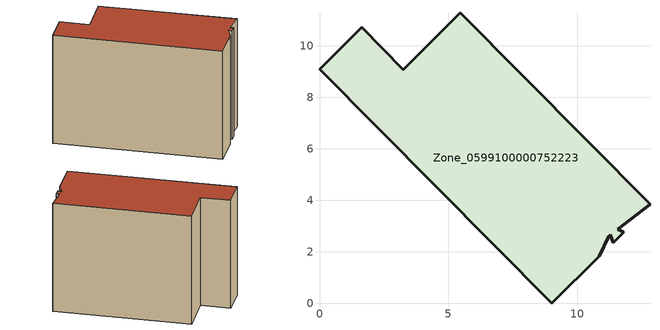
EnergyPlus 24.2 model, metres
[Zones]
Zone_0599100000752223
 floor ground (C_G): 9,0 0,9.1 1.64,10.71 3.25,9.07 5.46,11.29 12.82,3.85 11.56,2.88 11.8,2.77 11.39,2.36 11.28,2.66 11.22,2.62 10.86,1.84 z2.58
 wall outside (C_F): 3.25,9.07 1.64,10.71 0,9.1 9,0 10.86,1.84 11.22,2.62 11.28,2.66 11.39,2.36 11.8,2.77 11.56,2.88 12.82,3.85 5.46,11.29 3.25,9.07 z2.58:11.46
 roof outside (C_R): 12.82,3.85 5.46,11.29 3.25,9.07 1.64,10.71 0,9.1 9,0 10.86,1.84 11.22,2.62 11.28,2.66 11.39,2.36 11.8,2.77 11.56,2.88 z11.46
[BUILDING]
Pand.0599100000752223: North Axis=0; Terrain=City; Loads Convergence Tolerance Value=0.04; Temperature Convergence Tolerance Value=0.4; Solar Distribution=FullExterior; Maximum Number of Warmup Days=25; Minimum Number of Warmup Days=1
[Site:Location]
Rotterdam.The.Hague.AP_ZH_NLD Design_Conditions: Latitude=51.96; Longitude=4.45; Time Zone=1; Elevation=-4.5
[SITE:GROUNDTEMPERATURE:BUILDINGSURFACE]
18, 18, 18, 18, 18, 18, 18, 18, 18, 18, 18, 18
[MATERIAL] Thermal Absorptance=0.9; Solar Absorptance=0.7; Visible Absorptance=0.7
Name | Roughness | Thickness | Conductivity | Density | Specific Heat
G.TI.2006-2014 | MediumSmooth | 0.15 | 0.06 | 540 | 1210
F.TI.2006-2014 | Rough | 0.3 | 0.12 | 1920 | 840
R.TI.2006-2014 | MediumRough | 0.2 | 0.08 | 1500 | 1000
[CONSTRUCTION]
C_G: G.TI.2006-2014
C_F: F.TI.2006-2014
C_R: R.TI.2006-2014
[ZONE]
Zone_0599100000752223: Type=1; Multiplier=1; Ceiling Height=Autocalculate; Volume=Autocalculate; Floor Area=autocalculate; Part of Total Floor Area=Yes
[ZONEINFILTRATION:DESIGNFLOWRATE]
Infil_Zone_0599100000752223: Zone or ZoneList or Space or SpaceList=Zone_0599100000752223; Schedule=AlwaysOn; Design Flow Rate Calculation Method=Flow/Area; Flow Rate per Floor Area=0.0015; Constant Term Coefficient=1; Temperature Term Coefficient=0; Velocity Term Coefficient=0; Velocity Squared Term Coefficient=0
[HVACTEMPLATE:ZONE:IDEALLOADSAIRSYSTEM]
Zone_0599100000752223: Maximum Heating Supply Air Temperature=50; Minimum Cooling Supply Air Temperature=13; Maximum Heating Supply Air Humidity Ratio=0.0156; Minimum Cooling Supply Air Humidity Ratio=0.0077; Heating Limit=NoLimit; Cooling Limit=NoLimit; Dehumidification Control Type=ConstantSensibleHeatRatio; Cooling Sensible Heat Ratio=0.7; Dehumidification Setpoint=60; Humidification Control Type=None; Humidification Setpoint=30; Outdoor Air Method=None; Outdoor Air Flow Rate per Person=0.00944; Outdoor Air Flow Rate per Zone Floor Area=0; Outdoor Air Flow Rate per Zone=0; Demand Controlled Ventilation Type=None; Outdoor Air Economizer Type=NoEconomizer; Heat Recovery Type=None; Sensible Heat Recovery Effectiveness=0.7; Latent Heat Recovery Effectiveness=0.65
[ZONECONTROL:THERMOSTAT]
ThermostatControl_Zone_0599100000752223: Zone or ZoneList=Zone_0599100000752223; Control Type Schedule=DualSetpointControlType; Control 1=Thermostat_Zone_0599100000752223; Temperature Difference Between Cutout And Setpoint=0
[THERMOSTATSETPOINT:DUALSETPOINT]
Thermostat_Zone_0599100000752223: Heating Setpoint Temperature Schedule=HeatingSetpoint_Zone_0599100000752223; Cooling Setpoint Temperature Schedule=CoolingSetpoint_Zone_0599100000752223
[SCHEDULE:COMPACT]
HeatingSetpoint_Zone_0599100000752223: Through: 12/31, For: AllDays, Until: 24:00, 21
CoolingSetpoint_Zone_0599100000752223: Through: 12/31, For: AllDays, Until: 24:00, 24
DualSetpointControlType: Through: 12/31, For: AllDays, Until: 24:00, 4
AlwaysOn: Through: 12/31, For: AllDays, Until: 24:00, 1
